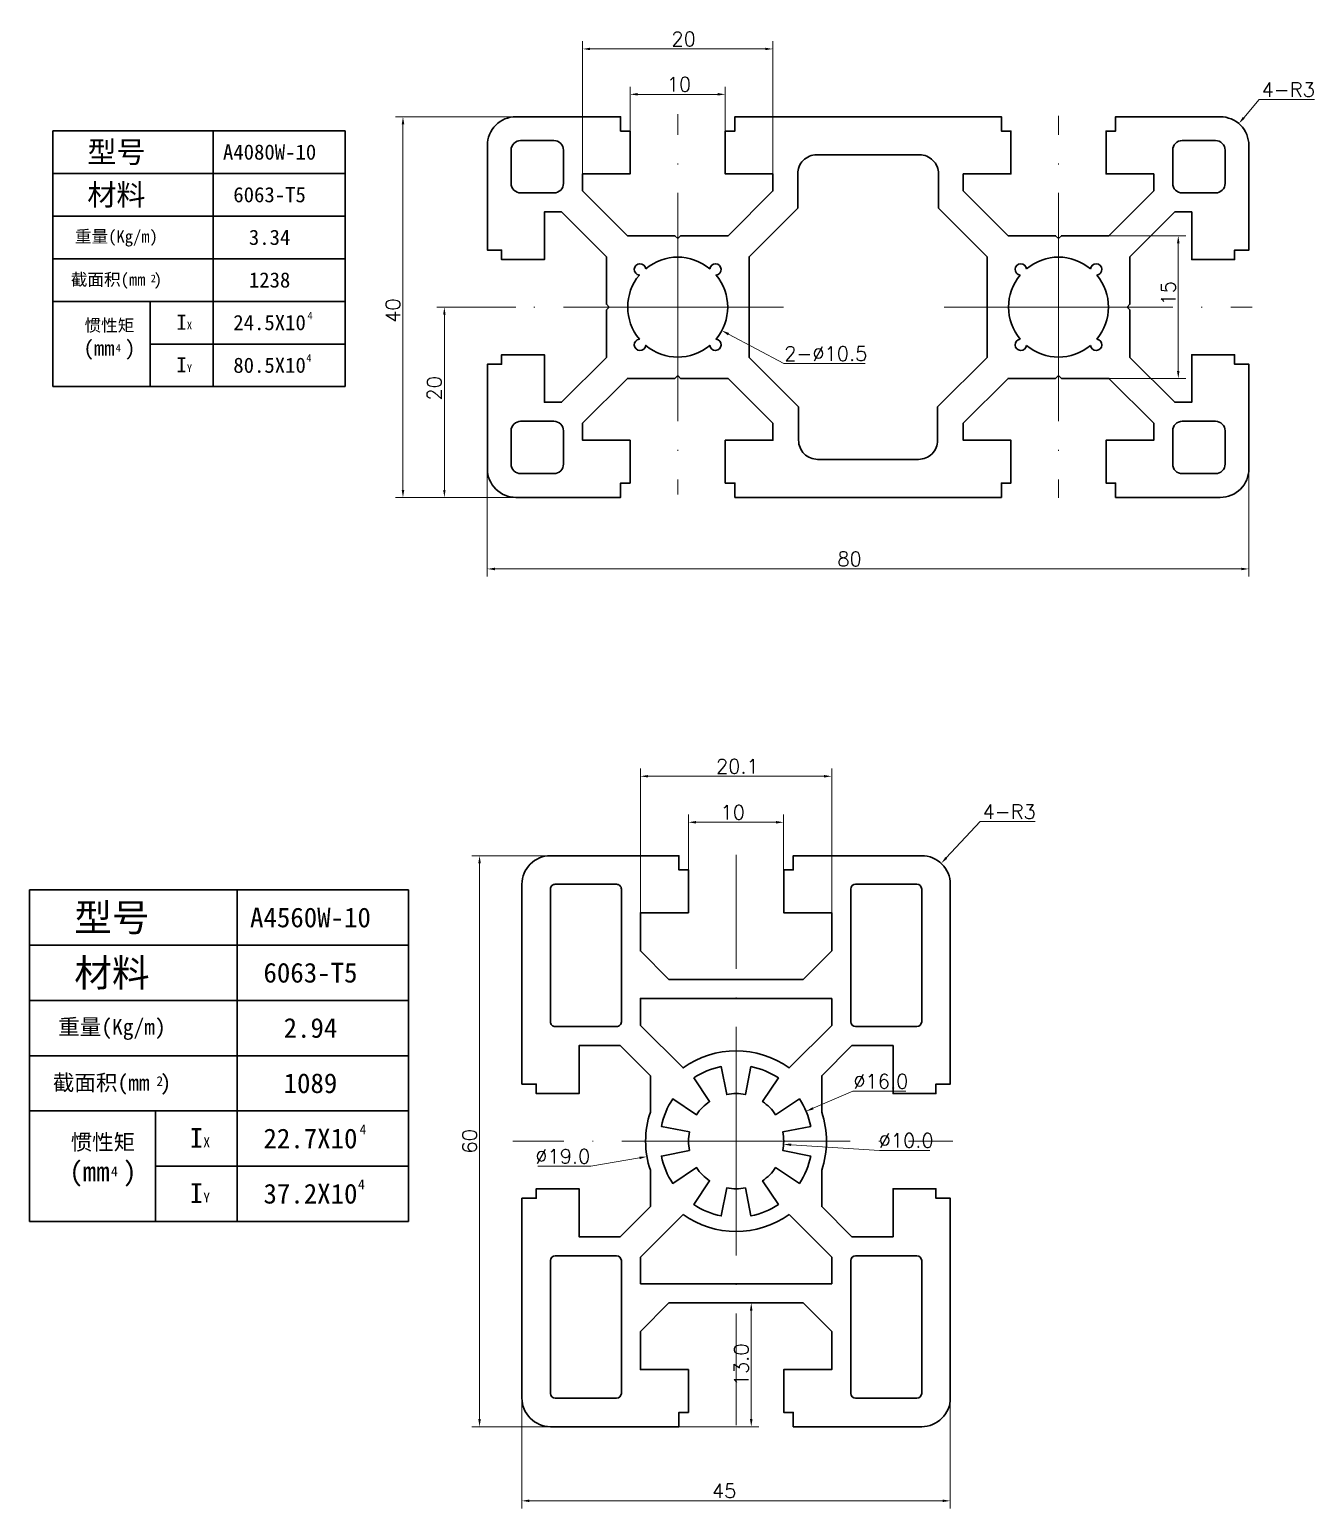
# Model space of a CAD drawing. Header units: millimetres. Extents: x 667 to 3290, y 428 to 2286.
# Drawn here: x 2514.5 to 2649.4, y 594.4 to 749.8 of the extents above; entities that cross this region are included whole.
import ezdxf

# ---------------------------------------------------------------- set-up
doc = ezdxf.new("R2010")
doc.units = ezdxf.units.MM
doc.linetypes.add('ACAD_ISO10W100', pattern=[18, 12, -3, 0, -3])
for name, color, linetype, lineweight in [('中心线', 1, 'ACAD_ISO10W100', 0), ('粗实线', 130, 'Continuous', 30), ('细实线', 130, 'Continuous', 0)]:
    doc.layers.add(name, color=color, linetype=linetype, lineweight=lineweight)
doc.styles.get("Standard").update_dxf_attribs({"font": 'txt', "bigfont": 'gbcbig.shx'})
doc.dimstyles.new('45x45L', dxfattribs={"dimscale": 0, "dimtxt": 1.5, "dimasz": 0.8, "dimexe": 0.8, "dimexo": 0, "dimgap": 0.3, "dimtad": 1, "dimtoh": 1, "dimdec": 1, "dimzin": 0, "dimdsep": 46, "dimtxsty": 'Standard', "dimcen": 0, "dimclrd": 5, "dimclre": 5, "dimclrt": 3, "dimadec": 0, "dimazin": 0, "dimtp": 0.05, "dimtm": 0.05, "dimtfac": 1, "dimtdec": 1, "dimtofl": 0, "dimtmove": 0, "dimatfit": 3, "dimfxl": 1, "dimtolj": 1, "dimlwd": 13, "dimlwe": 13, "dimarcsym": 0})

# ---------------------------------------------------------------- blocks, each defined once
blk = doc.blocks.new('*D1177')
at = {"layer": 'DEFPOINTS', "color": 0, "transparency": 16777216}
for p in [(2610.24, 662.18), (2608.19, 659.98)]:
    blk.add_point(p, dxfattribs=at)
at = {"layer": '粗实线', "color": 5, "lineweight": 13, "transparency": 16777216}
for p, q in [((2614.33, 666.57), (2610.78, 662.77)), ((2620.13, 666.57), (2614.33, 666.57))]:
    blk.add_line(p, q, dxfattribs=at)
at = {"layer": '粗实线', "color": 5, "transparency": 16777216}
blk.add_solid([(2610.69, 662.86), (2610.88, 662.67), (2610.24, 662.18)], dxfattribs=at)
at = {"layer": '粗实线', "color": 3, "transparency": 16777216, "insert": (2617.38, 667.62), "char_height": 1.5, "attachment_point": 5}
blk.add_mtext('\\A1;4-R3', dxfattribs=at)
blk = doc.blocks.new('*D1178')
at = {"layer": 'DEFPOINTS', "color": 0, "transparency": 16777216}
for p in [(2582.69, 615.98), (2590.29, 615.98), (2582.69, 602.98)]:
    blk.add_point(p, dxfattribs=at)
at = {"layer": '粗实线', "color": 5, "lineweight": 13, "transparency": 16777216}
for p, q in [((2582.69, 615.98), (2591.09, 615.98)), ((2590.29, 603.78), (2590.29, 615.18)), ((2582.69, 602.98), (2591.09, 602.98))]:
    blk.add_line(p, q, dxfattribs=at)
at = {"layer": '粗实线', "color": 5, "transparency": 16777216}
for points in [[(2590.15, 615.18), (2590.42, 615.18), (2590.29, 615.98)], [(2590.15, 603.78), (2590.42, 603.78), (2590.29, 602.98)]]:
    blk.add_solid(points, dxfattribs=at)
at = {"layer": '粗实线', "color": 3, "transparency": 16777216, "insert": (2589.24, 609.48), "char_height": 1.5, "attachment_point": 5, "rotation": 90}
blk.add_mtext('\\A1;13.0', dxfattribs=at)
blk = doc.blocks.new('*D1179')
at = {"layer": 'DEFPOINTS', "color": 0, "transparency": 16777216}
for p in [(2598.06, 634.6), (2579.33, 631.37)]:
    blk.add_point(p, dxfattribs=at)
at = {"layer": '粗实线', "color": 5, "lineweight": 13, "transparency": 16777216}
for p, q in [((2573.42, 630.35), (2578.54, 631.23)), ((2567.87, 630.35), (2573.42, 630.35))]:
    blk.add_line(p, q, dxfattribs=at)
at = {"layer": '粗实线', "color": 5, "transparency": 16777216}
blk.add_solid([(2578.52, 631.36), (2578.57, 631.1), (2579.33, 631.37)], dxfattribs=at)
at = {"layer": '粗实线', "color": 3, "transparency": 16777216, "insert": (2570.49, 631.4), "char_height": 1.5, "attachment_point": 5}
blk.add_mtext('\\A1;∅19.0', dxfattribs=at)
blk = doc.blocks.new('*D1180')
at = {"layer": 'DEFPOINTS', "color": 0, "transparency": 16777216}
for p in [(2583.7, 633.31), (2593.68, 632.66)]:
    blk.add_point(p, dxfattribs=at)
at = {"layer": '粗实线', "color": 5, "lineweight": 13, "transparency": 16777216}
for p, q in [((2603.76, 632.01), (2594.48, 632.61)), ((2609.06, 632.01), (2603.76, 632.01))]:
    blk.add_line(p, q, dxfattribs=at)
at = {"layer": '粗实线', "color": 5, "transparency": 16777216}
blk.add_solid([(2594.49, 632.74), (2594.47, 632.48), (2593.68, 632.66)], dxfattribs=at)
at = {"layer": '粗实线', "color": 3, "transparency": 16777216, "insert": (2606.56, 633.06), "char_height": 1.5, "attachment_point": 5}
blk.add_mtext('\\A1;∅10.0', dxfattribs=at)
blk = doc.blocks.new('*D1181')
at = {"layer": 'DEFPOINTS', "color": 0, "transparency": 16777216}
for p in [(2596.05, 636.13), (2581.34, 629.84)]:
    blk.add_point(p, dxfattribs=at)
at = {"layer": '粗实线', "color": 5, "lineweight": 13, "transparency": 16777216}
for p, q in [((2600.97, 638.23), (2596.79, 636.44)), ((2606.52, 638.23), (2600.97, 638.23))]:
    blk.add_line(p, q, dxfattribs=at)
at = {"layer": '粗实线', "color": 5, "transparency": 16777216}
blk.add_solid([(2596.73, 636.56), (2596.84, 636.32), (2596.05, 636.13)], dxfattribs=at)
at = {"layer": '粗实线', "color": 3, "transparency": 16777216, "insert": (2603.9, 639.28), "char_height": 1.5, "attachment_point": 5}
blk.add_mtext('\\A1;∅16.0', dxfattribs=at)
blk = doc.blocks.new('*D1182')
at = {"layer": 'DEFPOINTS', "color": 0, "transparency": 16777216}
for p in [(2566.19, 605.98), (2611.19, 605.98), (2611.19, 595.19)]:
    blk.add_point(p, dxfattribs=at)
at = {"layer": '粗实线', "color": 5, "lineweight": 13, "transparency": 16777216}
for p, q in [((2566.19, 605.98), (2566.19, 594.39)), ((2611.19, 605.98), (2611.19, 594.39)), ((2566.99, 595.19), (2610.39, 595.19))]:
    blk.add_line(p, q, dxfattribs=at)
at = {"layer": '粗实线', "color": 5, "transparency": 16777216}
for points in [[(2566.99, 595.33), (2566.99, 595.06), (2566.19, 595.19)], [(2610.39, 595.33), (2610.39, 595.06), (2611.19, 595.19)]]:
    blk.add_solid(points, dxfattribs=at)
at = {"layer": '粗实线', "color": 3, "transparency": 16777216, "insert": (2587.44, 596.24), "char_height": 1.5, "attachment_point": 5}
blk.add_mtext('\\A1;45', dxfattribs=at)
blk = doc.blocks.new('*D1183')
at = {"layer": 'DEFPOINTS', "color": 0, "transparency": 16777216}
for p in [(2561.75, 662.98), (2569.19, 662.98), (2569.19, 602.98)]:
    blk.add_point(p, dxfattribs=at)
at = {"layer": '粗实线', "color": 5, "lineweight": 13, "transparency": 16777216}
for p, q in [((2569.19, 662.98), (2560.95, 662.98)), ((2561.75, 603.78), (2561.75, 662.18)), ((2569.19, 602.98), (2560.95, 602.98))]:
    blk.add_line(p, q, dxfattribs=at)
at = {"layer": '粗实线', "color": 5, "transparency": 16777216}
for points in [[(2561.61, 662.18), (2561.88, 662.18), (2561.75, 662.98)], [(2561.61, 603.78), (2561.88, 603.78), (2561.75, 602.98)]]:
    blk.add_solid(points, dxfattribs=at)
at = {"layer": '粗实线', "color": 3, "transparency": 16777216, "insert": (2560.7, 632.98), "char_height": 1.5, "attachment_point": 5, "rotation": 90}
blk.add_mtext('\\A1;60', dxfattribs=at)
blk = doc.blocks.new('*D1184')
at = {"layer": 'DEFPOINTS', "color": 0, "transparency": 16777216}
for p in [(2598.74, 671.33), (2578.64, 656.98), (2598.74, 656.98)]:
    blk.add_point(p, dxfattribs=at)
at = {"layer": '细实线', "color": 5, "lineweight": 13, "transparency": 16777216}
for p, q in [((2578.64, 656.98), (2578.64, 672.13)), ((2598.74, 656.98), (2598.74, 672.13)), ((2579.44, 671.33), (2597.94, 671.33))]:
    blk.add_line(p, q, dxfattribs=at)
at = {"layer": '细实线', "color": 5, "transparency": 16777216}
for points in [[(2579.44, 671.46), (2579.44, 671.2), (2578.64, 671.33)], [(2597.94, 671.46), (2597.94, 671.2), (2598.74, 671.33)]]:
    blk.add_solid(points, dxfattribs=at)
at = {"layer": '细实线', "color": 3, "transparency": 16777216, "insert": (2588.83, 672.38), "char_height": 1.5, "attachment_point": 5}
blk.add_mtext('\\A1;20.1', dxfattribs=at)
blk = doc.blocks.new('*D1185')
at = {"layer": 'DEFPOINTS', "color": 0, "transparency": 16777216}
for p in [(2593.69, 666.5), (2583.69, 661.48), (2593.69, 661.48)]:
    blk.add_point(p, dxfattribs=at)
at = {"layer": '细实线', "color": 5, "lineweight": 13, "transparency": 16777216}
for p, q in [((2583.69, 661.48), (2583.69, 667.3)), ((2593.69, 661.48), (2593.69, 667.3)), ((2584.49, 666.5), (2592.89, 666.5))]:
    blk.add_line(p, q, dxfattribs=at)
at = {"layer": '细实线', "color": 5, "transparency": 16777216}
for points in [[(2584.49, 666.63), (2584.49, 666.36), (2583.69, 666.5)], [(2592.89, 666.63), (2592.89, 666.36), (2593.69, 666.5)]]:
    blk.add_solid(points, dxfattribs=at)
at = {"layer": '细实线', "color": 3, "transparency": 16777216, "insert": (2588.34, 667.55), "char_height": 1.5, "attachment_point": 5}
blk.add_mtext('\\A1;10', dxfattribs=at)
blk = doc.blocks.new('*D1251')
at = {"layer": 'DEFPOINTS', "color": 0, "transparency": 16777216}
for p in [(2587.56, 742.99), (2577.56, 739.13), (2587.56, 739.13)]:
    blk.add_point(p, dxfattribs=at)
at = {"layer": '细实线', "color": 5, "lineweight": 13, "transparency": 16777216}
for p, q in [((2577.56, 739.13), (2577.56, 743.79)), ((2578.36, 742.99), (2586.76, 742.99)), ((2587.56, 739.13), (2587.56, 743.79))]:
    blk.add_line(p, q, dxfattribs=at)
at = {"layer": '细实线', "color": 5, "transparency": 16777216}
for points in [[(2578.36, 743.13), (2578.36, 742.86), (2577.56, 742.99)], [(2586.76, 743.13), (2586.76, 742.86), (2587.56, 742.99)]]:
    blk.add_solid(points, dxfattribs=at)
at = {"layer": '细实线', "color": 3, "transparency": 16777216, "insert": (2582.69, 744.04), "char_height": 1.5, "attachment_point": 5}
blk.add_mtext('\\A1;10', dxfattribs=at)
blk = doc.blocks.new('*D1252')
at = {"layer": 'DEFPOINTS', "color": 0, "transparency": 16777216}
for p in [(2592.56, 747.76), (2572.56, 734.63), (2592.56, 734.63)]:
    blk.add_point(p, dxfattribs=at)
at = {"layer": '细实线', "color": 5, "lineweight": 13, "transparency": 16777216}
for p, q in [((2572.56, 734.63), (2572.56, 748.56)), ((2573.36, 747.76), (2591.76, 747.76)), ((2592.56, 734.63), (2592.56, 748.56))]:
    blk.add_line(p, q, dxfattribs=at)
at = {"layer": '细实线', "color": 5, "transparency": 16777216}
for points in [[(2573.36, 747.89), (2573.36, 747.63), (2572.56, 747.76)], [(2591.76, 747.89), (2591.76, 747.63), (2592.56, 747.76)]]:
    blk.add_solid(points, dxfattribs=at)
at = {"layer": '细实线', "color": 3, "transparency": 16777216, "insert": (2583.18, 748.81), "char_height": 1.5, "attachment_point": 5}
blk.add_mtext('\\A1;20', dxfattribs=at)
blk = doc.blocks.new('*D1253')
at = {"layer": 'DEFPOINTS', "color": 0, "transparency": 16777216}
for p in [(2577.93, 723.1), (2587.2, 718.16)]:
    blk.add_point(p, dxfattribs=at)
at = {"layer": '细实线', "color": 5, "lineweight": 13, "transparency": 16777216}
for p, q in [((2593.7, 714.7), (2587.9, 717.79)), ((2602.25, 714.7), (2593.7, 714.7))]:
    blk.add_line(p, q, dxfattribs=at)
at = {"layer": '细实线', "color": 5, "transparency": 16777216}
blk.add_solid([(2587.97, 717.91), (2587.84, 717.67), (2587.2, 718.16)], dxfattribs=at)
at = {"layer": '细实线', "color": 3, "transparency": 16777216, "insert": (2598.12, 715.75), "char_height": 1.5, "attachment_point": 5}
blk.add_mtext('\\A1;2-%%C10.5', dxfattribs=at)
blk = doc.blocks.new('*D1254')
at = {"layer": 'DEFPOINTS', "color": 0, "transparency": 16777216}
for p in [(2558.05, 720.63), (2565.56, 720.63), (2565.56, 700.63)]:
    blk.add_point(p, dxfattribs=at)
at = {"layer": '细实线', "color": 5, "lineweight": 13, "transparency": 16777216}
for p, q in [((2565.56, 720.63), (2557.25, 720.63)), ((2558.05, 701.43), (2558.05, 719.83)), ((2565.56, 700.63), (2557.25, 700.63))]:
    blk.add_line(p, q, dxfattribs=at)
at = {"layer": '细实线', "color": 5, "transparency": 16777216}
for points in [[(2557.92, 719.83), (2558.18, 719.83), (2558.05, 720.63)], [(2557.92, 701.43), (2558.18, 701.43), (2558.05, 700.63)]]:
    blk.add_solid(points, dxfattribs=at)
at = {"layer": '细实线', "color": 3, "transparency": 16777216, "insert": (2557, 712.09), "char_height": 1.5, "attachment_point": 5, "rotation": 90}
blk.add_mtext('\\A1;20', dxfattribs=at)
blk = doc.blocks.new('*D1255')
at = {"layer": 'DEFPOINTS', "color": 0, "transparency": 16777216}
for p in [(2553.7, 740.63), (2565.56, 740.63), (2565.56, 700.63)]:
    blk.add_point(p, dxfattribs=at)
at = {"layer": '细实线', "color": 5, "lineweight": 13, "transparency": 16777216}
for p, q in [((2565.56, 740.63), (2552.9, 740.63)), ((2553.7, 701.43), (2553.7, 739.83)), ((2565.56, 700.63), (2552.9, 700.63))]:
    blk.add_line(p, q, dxfattribs=at)
at = {"layer": '细实线', "color": 5, "transparency": 16777216}
for points in [[(2553.57, 739.83), (2553.84, 739.83), (2553.7, 740.63)], [(2553.57, 701.43), (2553.84, 701.43), (2553.7, 700.63)]]:
    blk.add_solid(points, dxfattribs=at)
at = {"layer": '细实线', "color": 3, "transparency": 16777216, "insert": (2552.65, 720.27), "char_height": 1.5, "attachment_point": 5, "rotation": 90}
blk.add_mtext('\\A1;40', dxfattribs=at)
blk = doc.blocks.new('*D822')
at = {"layer": 'DEFPOINTS', "color": 0, "transparency": 16777216}
for p in [(2562.56, 703.63), (2642.56, 703.63), (2642.56, 693.12)]:
    blk.add_point(p, dxfattribs=at)
at = {"layer": '细实线', "color": 5, "lineweight": 13, "transparency": 16777216}
for p, q in [((2562.56, 703.63), (2562.56, 692.32)), ((2642.56, 703.63), (2642.56, 692.32)), ((2563.36, 693.12), (2641.76, 693.12))]:
    blk.add_line(p, q, dxfattribs=at)
at = {"layer": '细实线', "color": 5, "transparency": 16777216}
for points in [[(2563.36, 693.25), (2563.36, 692.98), (2562.56, 693.12)], [(2641.76, 693.25), (2641.76, 692.98), (2642.56, 693.12)]]:
    blk.add_solid(points, dxfattribs=at)
at = {"layer": '细实线', "color": 3, "transparency": 16777216, "insert": (2600.61, 694.17), "char_height": 1.5, "attachment_point": 5}
blk.add_mtext('\\A1;80', dxfattribs=at)
blk = doc.blocks.new('*D1256')
at = {"layer": 'DEFPOINTS', "color": 0, "transparency": 16777216}
for p in [(2641.51, 739.92), (2639.56, 737.63)]:
    blk.add_point(p, dxfattribs=at)
at = {"layer": '细实线', "color": 5, "lineweight": 13, "transparency": 16777216}
for p, q in [((2643.65, 742.44), (2642.03, 740.53)), ((2649.45, 742.44), (2643.65, 742.44))]:
    blk.add_line(p, q, dxfattribs=at)
at = {"layer": '细实线', "color": 5, "transparency": 16777216}
blk.add_solid([(2641.92, 740.61), (2642.13, 740.44), (2641.51, 739.92)], dxfattribs=at)
at = {"layer": '细实线', "color": 3, "transparency": 16777216, "insert": (2646.7, 743.49), "char_height": 1.5, "attachment_point": 5}
blk.add_mtext('\\A1;4-R3', dxfattribs=at)
blk = doc.blocks.new('*D1257')
at = {"layer": 'DEFPOINTS', "color": 0, "transparency": 16777216}
for p in [(2627.86, 728.13), (2635.15, 728.13), (2627.86, 713.13)]:
    blk.add_point(p, dxfattribs=at)
at = {"layer": '细实线', "color": 5, "lineweight": 13, "transparency": 16777216}
for p, q in [((2627.86, 728.13), (2635.95, 728.13)), ((2635.15, 713.93), (2635.15, 727.33)), ((2627.86, 713.13), (2635.95, 713.13))]:
    blk.add_line(p, q, dxfattribs=at)
at = {"layer": '细实线', "color": 5, "transparency": 16777216}
for points in [[(2635.01, 727.33), (2635.28, 727.33), (2635.15, 728.13)], [(2635.01, 713.93), (2635.28, 713.93), (2635.15, 713.13)]]:
    blk.add_solid(points, dxfattribs=at)
at = {"layer": '细实线', "color": 3, "transparency": 16777216, "insert": (2634.1, 722.09), "char_height": 1.5, "attachment_point": 5, "rotation": 90}
blk.add_mtext('\\A1;15', dxfattribs=at)

msp = doc.modelspace()

# ---------------------------------------------------------------- linework, layer by layer
at = {"layer": '中心线'}
for p, q in [((2582.565, 720.632), (2582.565, 740.891)), ((2622.565, 720.632), (2622.565, 740.725)), ((2582.565, 720.632), (2562.221, 720.632)), ((2582.565, 720.632), (2582.565, 700.95)), ((2582.565, 720.632), (2593.686, 720.632)), ((2622.565, 720.632), (2610.504, 720.632)), ((2622.565, 720.632), (2642.897, 720.632)), ((2622.565, 720.632), (2622.565, 700.602)), ((2588.694, 632.984), (2588.694, 663.703)), ((2588.694, 632.984), (2565.252, 632.984)), ((2588.694, 632.984), (2611.481, 632.984)), ((2588.694, 632.984), (2588.694, 603.156))]:
    msp.add_line(p, q, dxfattribs=at)
at = {"layer": '粗实线'}
for p, q in [((2516.921, 721.234), (2516.921, 739.154)), ((2516.921, 739.154), (2547.624, 739.154)), ((2533.752, 739.154), (2533.752, 712.274)), ((2547.624, 721.234), (2547.624, 739.154)), ((2516.921, 734.674), (2547.624, 734.674)), ((2516.921, 730.194), (2547.624, 730.194)), ((2518.041, 730.194), (2543.624, 730.194)), ((2519.161, 730.194), (2543.624, 730.194)), ((2520.281, 730.194), (2543.624, 730.194)), ((2516.921, 725.714), (2547.624, 725.714)), ((2519.161, 725.714), (2543.624, 725.714)), ((2520.281, 725.714), (2543.624, 725.714)), ((2516.921, 721.234), (2516.921, 712.274)), ((2516.921, 721.234), (2547.624, 721.234)), ((2518.041, 721.234), (2543.624, 721.234)), ((2519.161, 721.234), (2543.624, 721.234)), ((2520.281, 721.234), (2543.624, 721.234)), ((2527.131, 712.274), (2527.131, 721.234)), ((2547.624, 721.234), (2547.624, 712.274)), ((2527.131, 716.754), (2547.624, 716.754)), ((2516.921, 712.274), (2547.624, 712.274)), ((2514.477, 636.159), (2514.477, 659.384)), ((2514.477, 659.384), (2554.269, 659.384)), ((2536.29, 659.384), (2536.29, 624.547)), ((2554.269, 636.159), (2554.269, 659.384)), ((2600.744, 656.984), (2600.744, 659.484)), ((2607.694, 659.984), (2601.244, 659.984)), ((2608.194, 659.484), (2608.194, 645.534)), ((2600.744, 656.984), (2600.744, 652.984)), ((2514.477, 653.577), (2554.269, 653.577)), ((2600.744, 652.984), (2600.744, 645.534)), ((2514.477, 647.771), (2554.269, 647.771)), ((2515.928, 647.771), (2549.085, 647.771)), ((2517.38, 647.771), (2549.085, 647.771)), ((2518.832, 647.771), (2549.085, 647.771)), ((2605.194, 645.034), (2601.244, 645.034)), ((2605.194, 645.034), (2607.694, 645.034)), ((2514.477, 641.965), (2554.269, 641.965)), ((2517.38, 641.965), (2549.085, 641.965)), ((2518.832, 641.965), (2549.085, 641.965)), ((2514.477, 636.159), (2514.477, 624.547)), ((2514.477, 636.159), (2554.269, 636.159)), ((2515.928, 636.159), (2549.085, 636.159)), ((2517.38, 636.159), (2549.085, 636.159)), ((2518.832, 636.159), (2549.085, 636.159)), ((2527.709, 624.547), (2527.709, 636.159)), ((2554.269, 636.159), (2554.269, 624.547)), ((2527.709, 630.353), (2554.269, 630.353)), ((2578.644, 620.813), (2583.122, 625.29)), ((2598.744, 620.813), (2594.267, 625.29)), ((2514.477, 624.547), (2554.269, 624.547)), ((2569.194, 606.484), (2569.194, 620.434)), ((2572.194, 620.934), (2569.694, 620.934)), ((2572.194, 620.934), (2576.144, 620.934)), ((2576.644, 612.984), (2576.644, 620.434)), ((2578.644, 617.984), (2578.644, 620.813)), ((2598.744, 617.984), (2598.744, 620.813)), ((2600.744, 612.984), (2600.744, 620.434)), ((2605.194, 620.934), (2601.244, 620.934)), ((2605.194, 620.934), (2607.694, 620.934)), ((2608.194, 606.484), (2608.194, 620.434)), ((2578.644, 617.984), (2598.744, 617.984)), ((2576.644, 608.984), (2576.644, 612.984)), ((2600.744, 608.984), (2600.744, 612.984)), ((2576.644, 608.984), (2576.644, 606.484)), ((2600.744, 608.984), (2600.744, 606.484)), ((2569.694, 605.984), (2576.144, 605.984)), ((2607.694, 605.984), (2601.244, 605.984))]:
    msp.add_line(p, q, dxfattribs=at)
msp.add_lwpolyline([(2641.065, 715.632), (2641.065, 714.632), (2641.065, 715.632), (2636.565, 715.632), (2636.565, 710.632), (2634.772, 710.632), (2630.065, 715.34), (2630.065, 720.332), (2629.765, 720.632), (2630.065, 720.932), (2630.065, 725.925), (2634.772, 730.632), (2636.565, 730.632), (2636.565, 725.632), (2641.065, 725.632), (2641.065, 726.632), (2642.565, 726.632), (2642.565, 737.632, 0.4142136), (2639.565, 740.632), (2628.565, 740.632), (2628.565, 739.132), (2627.565, 739.132), (2627.565, 734.632), (2632.565, 734.632), (2632.565, 732.84), (2627.858, 728.132), (2622.865, 728.132), (2622.565, 727.832), (2622.265, 728.132), (2617.272, 728.132), (2612.565, 732.84), (2612.565, 734.632), (2617.565, 734.632), (2617.565, 739.132), (2616.565, 739.132), (2616.565, 740.632), (2602.565, 740.632), (2588.565, 740.632), (2588.565, 739.132), (2587.565, 739.132), (2587.565, 734.632), (2592.565, 734.632), (2592.565, 732.84), (2587.858, 728.132), (2582.865, 728.132), (2582.565, 727.832), (2582.265, 728.132), (2577.272, 728.132), (2572.565, 732.84), (2572.565, 734.632), (2577.565, 734.632), (2577.565, 739.132), (2576.565, 739.132), (2576.565, 740.632), (2565.565, 740.632, 0.4142136), (2562.565, 737.632), (2562.565, 726.632), (2564.065, 726.632), (2564.065, 725.632), (2568.565, 725.632), (2568.565, 730.632), (2570.358, 730.632), (2575.065, 725.925), (2575.065, 720.932), (2575.365, 720.632), (2575.065, 720.332), (2575.065, 715.34), (2570.358, 710.632), (2568.565, 710.632), (2568.565, 715.632), (2564.065, 715.632), (2564.065, 714.632), (2562.565, 714.632), (2562.565, 703.632, 0.4142136), (2565.565, 700.632), (2576.565, 700.632), (2576.565, 702.132), (2577.565, 702.132), (2577.565, 706.632), (2572.565, 706.632), (2572.565, 708.425), (2577.272, 713.132), (2582.265, 713.132), (2582.565, 713.432), (2582.865, 713.132), (2587.858, 713.132), (2592.565, 708.425), (2592.565, 706.632), (2587.565, 706.632), (2587.565, 702.132), (2588.565, 702.132), (2588.565, 700.632), (2602.565, 700.632), (2616.565, 700.632), (2616.565, 702.132), (2617.565, 702.132), (2617.565, 706.632), (2612.565, 706.632), (2612.565, 708.425), (2617.272, 713.132), (2622.265, 713.132), (2622.565, 713.432), (2622.865, 713.132), (2627.858, 713.132), (2632.565, 708.425), (2632.565, 706.632), (2627.565, 706.632), (2627.565, 702.132), (2628.565, 702.132), (2628.565, 700.632), (2639.565, 700.632, 0.4142136), (2642.565, 703.632), (2642.565, 714.632), (2641.065, 714.632), (2642.565, 714.632)], format="xyb", dxfattribs=at)
for points in [[(2569.565, 738.132, -0.4142136), (2570.565, 737.132), (2570.565, 733.632, -0.4142136), (2569.565, 732.632), (2566.065, 732.632, -0.4142136), (2565.065, 733.632), (2565.065, 737.132, -0.4142136), (2566.065, 738.132)], [(2602.565, 736.632), (2607.965, 736.632, -0.4142136), (2609.965, 734.632), (2609.965, 731.025), (2615.065, 725.925), (2615.065, 720.632), (2615.065, 715.34), (2609.865, 710.14), (2609.865, 706.632, -0.4142136), (2607.865, 704.632), (2602.565, 704.632), (2597.265, 704.632, -0.4142136), (2595.265, 706.632), (2595.265, 710.14), (2590.065, 715.34), (2590.065, 720.632), (2590.065, 725.925), (2595.165, 731.025), (2595.165, 734.632, -0.4142136), (2597.165, 736.632)], [(2635.565, 738.132, 0.4142136), (2634.565, 737.132), (2634.565, 733.632, 0.4142136), (2635.565, 732.632), (2639.065, 732.632, 0.4142136), (2640.065, 733.632), (2640.065, 737.132, 0.4142136), (2639.065, 738.132)], [(2579.201, 724.663, 2.0603102), (2578.534, 723.996, 0.3624745), (2578.534, 717.268, 2.0603102), (2579.201, 716.602, 0.3624745), (2585.929, 716.602, 2.0603102), (2586.595, 717.268, 0.3624745), (2586.595, 723.996, 2.0603102), (2585.929, 724.663, 0.3624745)], [(2569.565, 703.132, 0.4142136), (2570.565, 704.132), (2570.565, 707.632, 0.4142136), (2569.565, 708.632), (2566.065, 708.632, 0.4142136), (2565.065, 707.632), (2565.065, 704.132, 0.4142136), (2566.065, 703.132)], [(2635.565, 703.132, -0.4142136), (2634.565, 704.132), (2634.565, 707.632, -0.4142136), (2635.565, 708.632), (2639.065, 708.632, -0.4142136), (2640.065, 707.632), (2640.065, 704.132, -0.4142136), (2639.065, 703.132)], [(2598.744, 612.984), (2598.744, 608.984), (2593.694, 608.984), (2593.694, 604.484), (2594.694, 604.484), (2594.694, 602.984), (2608.194, 602.984, 0.4142136), (2611.194, 605.984), (2611.194, 626.984), (2609.694, 626.984), (2609.694, 627.984), (2605.194, 627.984), (2605.194, 622.934), (2600.866, 622.934), (2597.694, 626.105), (2597.694, 629.943, 0.0816515), (2598.194, 632.984, 0.0816515), (2597.694, 636.026), (2597.694, 639.863), (2600.866, 643.034), (2605.194, 643.034), (2605.194, 637.984), (2609.694, 637.984), (2609.694, 638.984), (2611.194, 638.984), (2611.194, 659.984, 0.4142136), (2608.194, 662.984), (2594.694, 662.984), (2594.694, 661.484), (2593.694, 661.484), (2593.694, 656.984), (2598.744, 656.984), (2598.744, 652.984), (2595.744, 649.984), (2588.694, 649.984), (2581.644, 649.984), (2578.644, 652.984), (2578.644, 656.984), (2583.694, 656.984), (2583.694, 661.484), (2582.694, 661.484), (2582.694, 662.984), (2569.194, 662.984, 0.4142136), (2566.194, 659.984), (2566.194, 638.984), (2567.694, 638.984), (2567.694, 637.984), (2572.194, 637.984), (2572.194, 643.034), (2576.523, 643.034), (2579.694, 639.863), (2579.694, 636.026, 0.0816515), (2579.194, 632.984, 0.0816515), (2579.694, 629.943), (2579.694, 626.105), (2576.523, 622.934), (2572.194, 622.934), (2572.194, 627.984), (2567.694, 627.984), (2567.694, 626.984), (2566.194, 626.984), (2566.194, 605.984, 0.4142136), (2569.194, 602.984), (2582.694, 602.984), (2582.694, 604.484), (2583.694, 604.484), (2583.694, 608.984), (2578.644, 608.984), (2578.644, 612.984), (2581.644, 615.984), (2588.694, 615.984), (2595.744, 615.984)], [(2569.194, 645.534), (2569.194, 659.484, -0.4142136), (2569.694, 659.984), (2576.144, 659.984, -0.4142136), (2576.644, 659.484), (2576.644, 645.534, -0.4142136), (2576.144, 645.034), (2572.194, 645.034), (2569.694, 645.034, -0.4142136)], [(2598.744, 647.984), (2598.744, 645.155), (2594.267, 640.678, 0.3241025), (2583.122, 640.678), (2578.644, 645.155), (2578.644, 647.984)], [(2584.25, 639.636), (2585.917, 637.142, 0.0984914), (2584.537, 635.762), (2582.043, 637.429, 0.0984914), (2580.848, 634.545), (2583.791, 633.96, 0.0984914), (2583.791, 632.009), (2580.848, 631.423, 0.0984914), (2582.043, 628.54), (2584.537, 630.206, 0.0984914), (2585.917, 628.827), (2584.25, 626.332, 0.0984914), (2587.134, 625.138), (2587.719, 628.08, 0.0984914), (2589.67, 628.08), (2590.255, 625.138, 0.0984914), (2593.139, 626.332), (2591.472, 628.827, 0.0984914), (2592.852, 630.206), (2595.346, 628.54, 0.0984914), (2596.541, 631.423), (2593.598, 632.009, 0.0984914), (2593.598, 633.96), (2596.541, 634.545, 0.0984914), (2595.346, 637.429), (2592.852, 635.762, 0.0984914), (2591.472, 637.142), (2593.139, 639.636, 0.0984914), (2590.255, 640.83), (2589.67, 637.888, 0.0984914), (2587.719, 637.888), (2587.134, 640.83, 0.0984914)]]:
    msp.add_lwpolyline(points, format="xyb", close=True, dxfattribs=at)
for centre, radius, start, end in [((2622.565, 720.632), 5.25, 50.15142, 129.84858), ((2618.605, 724.592), 0.6, 6.78052, 263.21948), ((2626.525, 724.592), 0.6, 276.78052, 173.21948), ((2622.565, 720.632), 5.25, 140.15142, 219.84858), ((2622.565, 720.632), 5.25, 320.15142, 39.84858), ((2618.605, 716.673), 0.6, 96.78052, 353.21948), ((2622.565, 720.632), 5.25, 230.15142, 309.84858), ((2626.525, 716.673), 0.6, 186.78052, 83.21948), ((2601.244, 659.484), 0.5, 90, 180), ((2607.694, 659.484), 0.5, 0, 90), ((2601.244, 645.534), 0.5, 180, 270), ((2607.694, 645.534), 0.5, 270, 0), ((2588.694, 632.984), 9.5, 234.08472, 305.91528), ((2569.694, 620.434), 0.5, 90, 180), ((2576.144, 620.434), 0.5, 0, 90), ((2601.244, 620.434), 0.5, 90, 180), ((2607.694, 620.434), 0.5, 0, 90), ((2569.694, 606.484), 0.5, 180, 270), ((2576.144, 606.484), 0.5, 270, 0), ((2601.244, 606.484), 0.5, 180, 270), ((2607.694, 606.484), 0.5, 270, 0)]:
    msp.add_arc(centre, radius, start, end, dxfattribs=at)

# ---------------------------------------------------------------- texts
for s, insert, char_height, width, attachment_point in [('{\\f宋体|b0|i0|c134|p54;型号}', (2523.597, 736.803), 2.24, 13.35174, 5), ('{\\f宋体|b0|i0|c134|p2;A4080W-10}', (2539.688, 736.914), 1.6, 15.8724, 5), ('{\\f宋体|b0|i0|c134|p54;材料}', (2523.597, 732.323), 2.24, 13.35174, 5), ('{\\f宋体|b0|i0|c134|p2;6063-T5}', (2539.688, 732.434), 1.6, 15.8724, 5), ('{\\f宋体|b0|i0|c134|p54;重量(Kg/m)}', (2523.597, 727.843), 1.28, 13.35168, 5), ('{\\f宋体|b0|i0|c134|p2;3.34}', (2539.688, 727.954), 1.6, 15.8724, 5), ('{\\f宋体|b0|i0|c134|p54;截面积(mm )}', (2523.597, 723.363), 1.28, 13.35168, 5), ('{\\f宋体|b0|i0|c134|p2;1238}', (2539.688, 723.474), 1.6, 15.8724, 5), ('{\\f宋体|b0|i0|c134|p2;2}', (2527.199, 724.046), 0.8, 1.08336, 1), ('{\\f宋体|b0|i0|c134|p54;惯性矩}', (2522.864, 718.644), 1.28, 13.35168, 5), ('{\\f宋体|b0|i0|c134|p2;I}', (2530.441, 719.049), 1.6, 6.6214, 5), ('{\\f宋体|b0|i0|c134|p2;24.5X10}', (2539.688, 718.994), 1.6, 15.8724, 5), ('{\\f宋体|b0|i0|c134|p2;4}', (2543.672, 720.135), 0.8, 1.1508, 1), ('{\\f宋体|b0|i0|c134|p2;X}', (2531.002, 719.098), 0.8, 0.938, 1), ('{\\f宋体|b0|i0|c134|p54;(mm )}', (2522.864, 716.112), 1.6, 13.35168, 5), ('{\\f宋体|b0|i0|c134|p2;4}', (2523.527, 716.746), 0.8, 1.0853, 1), ('{\\f宋体|b0|i0|c134|p2;I}', (2530.441, 714.569), 1.6, 6.6214, 5), ('{\\f宋体|b0|i0|c134|p2;80.5X10}', (2539.688, 714.514), 1.6, 15.8724, 5), ('{\\f宋体|b0|i0|c134|p2;4}', (2543.549, 715.691), 0.8, 1.1508, 1), ('{\\f宋体|b0|i0|c134|p2;Y}', (2531.002, 714.618), 0.8, 0.938, 1), ('{\\f宋体|b0|i0|c134|p54;型号}', (2523.129, 656.336), 2.90304, 17.30386, 5), ('{\\f宋体|b0|i0|c134|p2;A4560W-10}', (2543.983, 656.48), 2.0736, 20.57063, 5), ('{\\f宋体|b0|i0|c134|p54;材料}', (2523.129, 650.53), 2.90304, 17.30386, 5), ('{\\f宋体|b0|i0|c134|p2;6063-T5}', (2543.983, 650.674), 2.0736, 20.57063, 5), ('{\\f宋体|b0|i0|c134|p54;重量(Kg/m)}', (2523.129, 644.724), 1.65888, 17.30378, 5), ('{\\f宋体|b0|i0|c134|p2;2.94}', (2543.983, 644.868), 2.0736, 20.57063, 5), ('{\\f宋体|b0|i0|c134|p54;截面积(mm )}', (2523.129, 638.918), 1.65888, 17.30378, 5), ('{\\f宋体|b0|i0|c134|p2;2}', (2527.798, 639.804), 1.0368, 1.40403, 1), ('{\\f宋体|b0|i0|c134|p2;1089}', (2543.983, 639.062), 2.0736, 20.57063, 5), ('{\\f宋体|b0|i0|c134|p2;I}', (2531.999, 633.328), 2.0736, 8.58133, 5), ('{\\f宋体|b0|i0|c134|p2;22.7X10}', (2543.983, 633.256), 2.0736, 20.57063, 5), ('{\\f宋体|b0|i0|c134|p2;4}', (2549.146, 634.735), 1.0368, 1.49144, 1), ('{\\f宋体|b0|i0|c134|p54;惯性矩}', (2522.18, 632.803), 1.65888, 17.30378, 5), ('{\\f宋体|b0|i0|c134|p2;X}', (2532.726, 633.391), 1.0368, 1.21565, 1), ('{\\f宋体|b0|i0|c134|p54;(mm )}', (2522.18, 629.522), 2.0736, 17.30378, 5), ('{\\f宋体|b0|i0|c134|p2;4}', (2523.038, 630.343), 1.0368, 1.4065, 1), ('{\\f宋体|b0|i0|c134|p2;I}', (2531.999, 627.522), 2.0736, 8.58133, 5), ('{\\f宋体|b0|i0|c134|p2;37.2X10}', (2543.983, 627.45), 2.0736, 20.57063, 5), ('{\\f宋体|b0|i0|c134|p2;4}', (2548.987, 628.976), 1.0368, 1.49144, 1), ('{\\f宋体|b0|i0|c134|p2;Y}', (2532.726, 627.585), 1.0368, 1.21565, 1)]:
    msp.add_mtext(s, dxfattribs=dict(at, insert=insert, char_height=char_height, width=width, attachment_point=attachment_point))

# ---------------------------------------------------------------- dimensions: what is measured, and where the dimension line sits
dim = msp.add_radius_dim(center=(2608.194, 659.984), mpoint=(2610.238, 662.18), text='4-R3', dimstyle='45x45L', override={"dimscale": 1}, dxfattribs=at)
dim.commit()
dim.dimension.update_dxf_attribs({"geometry": '*D1177', "text_midpoint": (2617.376, 666.572), "dimtype": 164})
dim = msp.add_linear_dim(base=(2561.748, 662.984), p1=(2569.194, 602.984), p2=(2569.194, 662.984), angle=90, text='60', dimstyle='45x45L', override={"dimscale": 1}, dxfattribs=at)
dim.commit()
dim.dimension.update_dxf_attribs({"geometry": '*D1183', "text_midpoint": (2560.698, 632.984)})
for p1, p2, picture, middle in [((2581.338, 629.841), (2596.051, 636.128), '*D1181', (2603.9, 638.232)), ((2598.056, 634.601), (2579.333, 631.368), '*D1179', (2573.415, 630.346)), ((2583.705, 633.307), (2593.684, 632.661), '*D1180', (2603.755, 632.009))]:
    dim = msp.add_diameter_dim_2p(p1=p1, p2=p2, dimstyle='45x45L', override={"dimscale": 1}, dxfattribs=at)
    dim.commit()
    dim.dimension.update_dxf_attribs({"geometry": picture, "text_midpoint": middle, "dimtype": 163})
dim = msp.add_linear_dim(base=(2590.286, 615.984), p1=(2582.694, 602.984), p2=(2582.694, 615.984), angle=90, dimstyle='45x45L', override={"dimscale": 1}, dxfattribs=at)
dim.commit()
dim.dimension.update_dxf_attribs({"geometry": '*D1178', "text_midpoint": (2589.236, 609.484)})
dim = msp.add_linear_dim(base=(2611.194, 595.194), p1=(2566.194, 605.984), p2=(2611.194, 605.984), text='45', dimstyle='45x45L', override={"dimscale": 1}, dxfattribs=at)
dim.commit()
dim.dimension.update_dxf_attribs({"geometry": '*D1182', "text_midpoint": (2587.441, 595.194), "dimtype": 160})
at = {"layer": '细实线'}
for base, p1, p2, text, picture, middle in [((2592.565, 747.761), (2572.565, 734.632), (2592.565, 734.632), '20', '*D1252', (2583.176, 747.761)), ((2587.565, 742.992), (2577.565, 739.132), (2587.565, 739.132), '10', '*D1251', (2582.691, 742.992)), ((2642.565, 693.117), (2562.565, 703.632), (2642.565, 703.632), '80', '*D822', (2600.608, 693.117)), ((2598.744, 671.33), (2578.644, 656.984), (2598.744, 656.984), '20.1', '*D1184', (2588.834, 671.33)), ((2593.694, 666.495), (2583.694, 661.484), (2593.694, 661.484), '10', '*D1185', (2588.341, 666.495))]:
    dim = msp.add_linear_dim(base=base, p1=p1, p2=p2, text=text, dimstyle='45x45L', override={"dimscale": 1}, dxfattribs=at)
    dim.commit()
    dim.dimension.update_dxf_attribs({"geometry": picture, "text_midpoint": middle, "dimtype": 160})
dim = msp.add_radius_dim(center=(2639.565, 737.632), mpoint=(2641.507, 739.919), text='4-R3', dimstyle='45x45L', override={"dimscale": 1}, dxfattribs=at)
dim.commit()
dim.dimension.update_dxf_attribs({"geometry": '*D1256', "text_midpoint": (2646.699, 742.439), "dimtype": 164})
for base, p1, p2, text, picture, middle in [((2553.705, 740.632), (2565.565, 700.632), (2565.565, 740.632), '40', '*D1255', (2553.705, 720.269)), ((2635.146, 728.132), (2627.858, 713.132), (2627.858, 728.132), '15', '*D1257', (2635.146, 722.094)), ((2558.051, 720.632), (2565.565, 700.632), (2565.565, 720.632), '20', '*D1254', (2558.051, 712.095))]:
    dim = msp.add_linear_dim(base=base, p1=p1, p2=p2, angle=90, text=text, dimstyle='45x45L', override={"dimscale": 1}, dxfattribs=at)
    dim.commit()
    dim.dimension.update_dxf_attribs({"geometry": picture, "text_midpoint": middle, "dimtype": 160})
dim = msp.add_diameter_dim_2p(p1=(2577.931, 723.1), p2=(2587.199, 718.165), text='2-%%C10.5', dimstyle='45x45L', override={"dimscale": 1}, dxfattribs=at)
dim.commit()
dim.dimension.update_dxf_attribs({"geometry": '*D1253', "text_midpoint": (2598.121, 714.705), "dimtype": 163})

doc.saveas('drawing.dxf')
